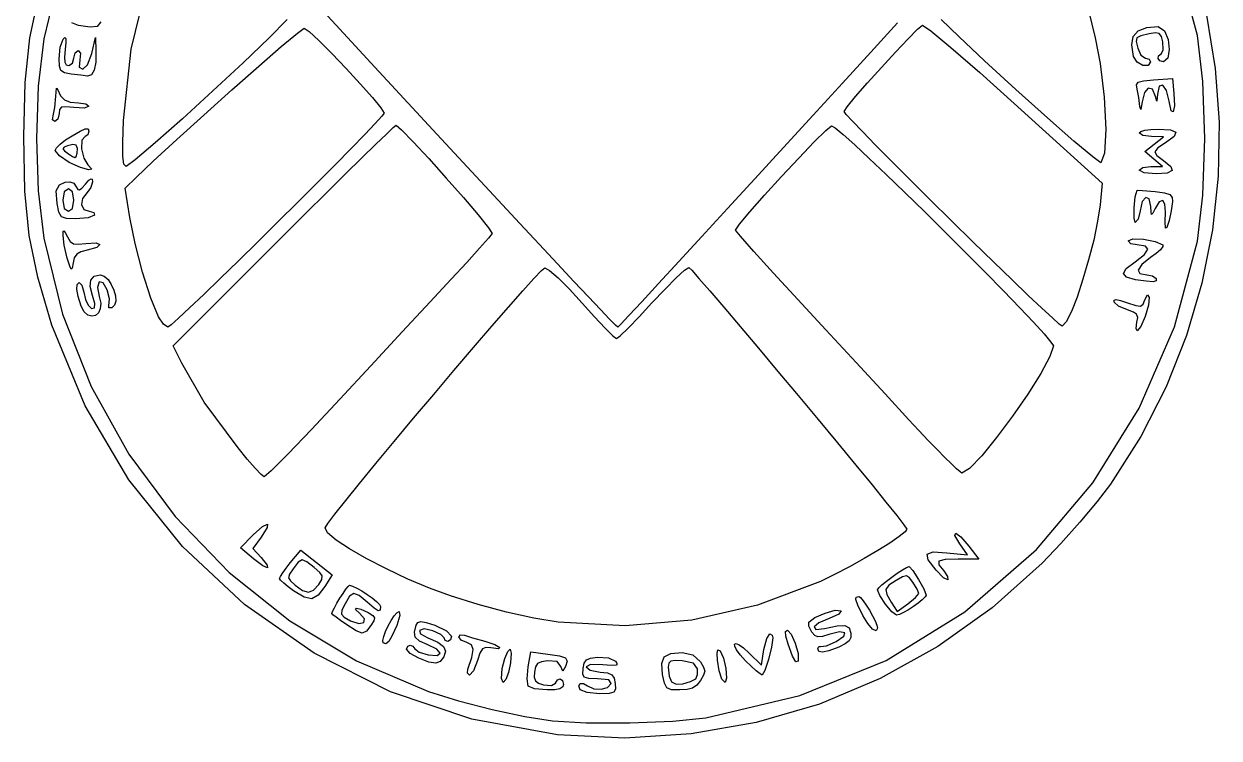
# Model space of a CAD drawing. Extents: x 2 to 115, y 1 to 114.
# Drawn here: x 2.3 to 115.1, y 0.8 to 68.1 of the extents above; entities that cross this region are included whole.
import ezdxf

# ---------------------------------------------------------------- set-up
doc = ezdxf.new("R2010")
doc.units = 0
doc.layers.get('0').update_dxf_attribs({"linetype": 'CONTINUOUS'})

msp = doc.modelspace()

# ---------------------------------------------------------------- linework, layer by layer
at = {"color": 0}
for p, q in [((113.093, 67.0278), (110.902, 75.1995)), ((5.95037, 73.8904), (4.21404, 66.7286)), ((12.445, 65.7352), (13.9637, 71.8704)), ((2.8925, 66.8196), (3.74001, 70.841)), ((35.4542, 64.0539), (30.2824, 69.6376)), ((102.796, 69.3882), (103.43, 66.8168)), ((113.942, 68.9434), (114.758, 63.9329)), ((7.47448, 67.9856), (6.84611, 68.2322)), ((8.58241, 67.8145), (7.47448, 67.9856)), ((9.23149, 67.896), (8.58241, 67.8145)), ((9.60494, 68.3204), (9.23149, 67.896)), ((27.1777, 68.5479), (25.4661, 66.8225)), ((28.1368, 67.262), (28.7831, 67.7333)), ((28.7831, 67.7333), (29.2447, 67.4109)), ((84.7838, 68.2322), (82.2621, 65.4773)), ((86.6771, 67.6409), (87.1361, 68.024)), ((87.1361, 68.024), (87.9217, 67.4758)), ((90.5648, 66.9368), (88.9056, 68.5574)), ((107.49, 67.4825), (108.303, 67.7912)), ((108.303, 67.7912), (109.368, 67.8737)), ((109.368, 67.8737), (109.978, 67.4716)), ((2.45842, 62.6057), (2.8925, 66.8196)), ((4.21404, 66.7286), (3.689, 62.261)), ((5.76294, 65.9197), (6.03031, 66.675)), ((6.03031, 66.675), (6.19841, 66.8486)), ((6.19841, 66.8486), (6.28523, 66.7604)), ((6.28523, 66.7604), (6.29627, 66.3871)), ((8.72712, 65.3521), (9.08816, 66.8514)), ((9.08816, 66.8514), (9.1295, 65.5574)), ((25.4661, 66.8225), (23.0132, 64.4687)), ((26.6251, 65.9917), (28.1368, 67.262)), ((29.2447, 67.4109), (30.1653, 66.5536)), ((30.1653, 66.5536), (31.3834, 65.3341)), ((84.5785, 65.4664), (85.7733, 66.7314)), ((85.7733, 66.7314), (86.6771, 67.6409)), ((87.9217, 67.4758), (89.8151, 65.8964)), ((92.994, 64.6493), (90.5648, 66.9368)), ((103.43, 66.8168), (103.903, 64.3929)), ((106.878, 66.1501), (107.021, 66.9477)), ((107.021, 66.9477), (107.49, 67.4825)), ((107.356, 66.8073), (107.298, 66.4655)), ((107.727, 67.0003), (107.356, 66.8073)), ((108.523, 67.1809), (107.727, 67.0003)), ((109.123, 67.2814), (108.523, 67.1809)), ((109.48, 67.2222), (109.123, 67.2814)), ((109.681, 66.9562), (109.48, 67.2222)), ((109.817, 66.4284), (109.681, 66.9562)), ((109.978, 67.4716), (110.327, 66.6641)), ((110.327, 66.6641), (110.422, 65.7006)), ((113.596, 62.6816), (113.093, 67.0278)), ((5.64995, 64.8451), (5.76294, 65.9197)), ((6.23563, 65.7049), (6.17774, 64.9922)), ((6.29627, 66.3871), (6.23563, 65.7049)), ((7.16993, 65.4099), (7.44693, 65.6167)), ((7.44693, 65.6167), (7.67292, 65.3796)), ((9.1295, 65.5574), (9.1047, 64.5223)), ((11.7409, 59.0021), (12.445, 65.7352)), ((24.4891, 64.1368), (26.6251, 65.9917)), ((82.2621, 65.4773), (79.5736, 62.5436)), ((83.2499, 64.0196), (84.5785, 65.4664)), ((89.8151, 65.8964), (92.5311, 63.5289)), ((107.046, 65.0515), (106.878, 66.1501)), ((107.298, 66.4655), (107.442, 65.8343)), ((107.442, 65.8343), (107.749, 65.1828)), ((109.685, 65.3232), (109.856, 65.6967)), ((109.856, 65.6967), (109.817, 66.4284)), ((110.422, 65.7006), (110.273, 64.8959)), ((5.67612, 64.1311), (5.64995, 64.8451)), ((6.17774, 64.9922), (6.20808, 64.5308)), ((6.20808, 64.5308), (6.33208, 64.2814)), ((6.55948, 64.2056), (6.90947, 64.4137)), ((6.90947, 64.4137), (7.05556, 64.9111)), ((7.05556, 64.9111), (7.16993, 65.4099)), ((7.6164, 64.7347), (7.5613, 64.0609)), ((7.67292, 65.3796), (7.6164, 64.7347)), ((8.33025, 64.2786), (8.72712, 65.3521)), ((9.1047, 64.5223), (8.95862, 63.7688)), ((23.0132, 64.4687), (20.1731, 61.8134)), ((31.3834, 65.3341), (32.7394, 63.9191)), ((95.9432, 61.9347), (92.994, 64.6493)), ((103.903, 64.3929), (104.282, 61.2041)), ((107.385, 64.5171), (107.046, 65.0515)), ((107.928, 64.207), (107.385, 64.5171)), ((107.749, 65.1828), (108.165, 64.9111)), ((108.165, 64.9111), (108.511, 64.8077)), ((108.656, 64.5583), (108.432, 64.196)), ((108.511, 64.8077), (108.656, 64.5583)), ((109.373, 64.8698), (109.413, 65.1235)), ((109.54, 64.6522), (109.373, 64.8698)), ((109.413, 65.1235), (109.685, 65.3232)), ((109.89, 64.5583), (109.54, 64.6522)), ((110.273, 64.8959), (109.89, 64.5583)), ((5.81946, 63.7219), (5.67612, 64.1311)), ((6.16398, 63.5152), (5.81946, 63.7219)), ((6.79097, 63.4023), (6.16398, 63.5152)), ((6.33208, 64.2814), (6.55948, 64.2056)), ((7.71839, 63.2852), (6.79097, 63.4023)), ((7.5613, 64.0609), (7.88098, 63.8528)), ((8.34125, 63.2037), (7.71839, 63.2852)), ((7.88098, 63.8528), (8.33025, 64.2786)), ((8.70232, 63.3208), (8.34125, 63.2037)), ((8.95862, 63.7688), (8.70232, 63.3208)), ((21.97, 61.9125), (24.4891, 64.1368)), ((32.7394, 63.9191), (34.072, 62.4815)), ((41.723, 57.2946), (35.4542, 64.0539)), ((81.9436, 62.563), (83.2499, 64.0196)), ((92.5311, 63.5289), (95.7862, 60.6157)), ((108.432, 64.196), (107.928, 64.207)), ((114.758, 63.9329), (115.125, 58.8656)), ((2.33164, 57.5028), (2.45842, 62.6057)), ((3.689, 62.261), (3.51537, 57.3264)), ((5.33301, 61.3241), (5.41016, 62.0656)), ((5.41016, 62.0656), (5.54937, 61.9125)), ((34.072, 62.4815), (35.2227, 61.189)), ((79.5736, 62.5436), (76.8008, 59.5147)), ((80.8164, 61.2704), (81.9436, 62.563)), ((107.323, 62.3782), (107.492, 62.6223)), ((107.385, 61.9647), (107.323, 62.3782)), ((107.492, 62.6223), (107.997, 62.7585)), ((107.997, 62.7585), (108.948, 62.8467)), ((108.446, 62.0723), (108.079, 61.6536)), ((108.831, 61.9689), (108.446, 62.0723)), ((108.948, 62.8467), (110.716, 62.9708)), ((109.485, 62.2515), (109.313, 61.5005)), ((109.813, 62.3369), (109.485, 62.2515)), ((110.167, 61.8367), (109.813, 62.3369)), ((110.716, 62.9708), (110.866, 61.5597)), ((113.764, 57.3264), (113.596, 62.6816)), ((5.24069, 60.2463), (5.33301, 61.3241)), ((5.54937, 61.9125), (5.77811, 61.3421)), ((5.77811, 61.3421), (6.15294, 60.9632)), ((6.15294, 60.9632), (6.71241, 60.7522)), ((20.1731, 61.8134), (17.2944, 59.1813)), ((19.3105, 59.5341), (21.97, 61.9125)), ((35.2227, 61.189), (36.0303, 60.2135)), ((80.0255, 60.3127), (80.8164, 61.2704)), ((98.9182, 59.2557), (95.9432, 61.9347)), ((104.282, 61.2041), (104.422, 58.178)), ((107.546, 61.171), (107.385, 61.9647)), ((107.652, 60.325), (107.546, 61.171)), ((108.079, 61.6536), (107.854, 60.766)), ((109.112, 61.2951), (108.831, 61.9689)), ((109.245, 60.839), (109.112, 61.2951)), ((109.313, 61.5005), (109.245, 60.839)), ((110.419, 60.8266), (110.167, 61.8367)), ((110.866, 61.5597), (110.91, 60.4118)), ((5.07806, 59.472), (5.24069, 60.2463)), ((5.68717, 60.0632), (5.64444, 59.6664)), ((5.87597, 60.2643), (5.68717, 60.0632)), ((6.30178, 60.307), (5.87597, 60.2643)), ((7.05556, 60.2287), (6.30178, 60.307)), ((6.71241, 60.7522), (7.49653, 60.6834)), ((8.05187, 60.1899), (7.05556, 60.2287)), ((7.49653, 60.6834), (8.18141, 60.5868)), ((8.46667, 60.3582), (8.05187, 60.1899)), ((8.18141, 60.5868), (8.46667, 60.3582)), ((36.0303, 60.2135), (36.3361, 59.7228)), ((79.7278, 59.8622), (80.0255, 60.3127)), ((79.9345, 59.5962), (79.7278, 59.8622)), ((95.7862, 60.6157), (104.098, 53.0931)), ((107.737, 60.0481), (107.652, 60.325)), ((107.854, 60.766), (107.737, 60.0481)), ((110.612, 59.9239), (110.419, 60.8266)), ((110.801, 59.8262), (110.612, 59.9239)), ((110.91, 60.4118), (110.801, 59.8262)), ((5.04088, 59.0779), (5.07806, 59.472)), ((5.25445, 58.9139), (5.04088, 59.0779)), ((5.5287, 59.1358), (5.25445, 58.9139)), ((5.64444, 59.6664), (5.5287, 59.1358)), ((11.6651, 56.9503), (11.7409, 59.0021)), ((17.2944, 59.1813), (14.734, 56.8992)), ((16.7528, 57.2163), (19.3105, 59.5341)), ((35.4775, 58.7223), (34.4909, 57.6873)), ((36.1114, 59.4212), (35.4775, 58.7223)), ((36.3361, 59.7228), (36.1114, 59.4212)), ((76.8008, 59.5147), (74.0212, 56.479)), ((80.5272, 58.9523), (79.9345, 59.5962)), ((81.4656, 57.9741), (80.5272, 58.9523)), ((101.424, 57.0618), (98.9182, 59.2557)), ((115.125, 58.8656), (115.043, 53.7792)), ((6.26181, 57.1789), (6.87917, 57.5853)), ((6.87917, 57.5853), (7.63295, 58.0154)), ((7.63295, 58.0154), (8.12352, 58.2249)), ((8.36193, 57.6559), (8.11389, 57.5028)), ((8.12352, 58.2249), (8.38673, 58.2235)), ((8.46667, 58.0238), (8.36193, 57.6559)), ((8.38673, 58.2235), (8.46667, 58.0238)), ((34.4909, 57.6873), (33.2093, 56.3714)), ((35.5367, 56.7806), (36.5372, 57.7413)), ((36.5372, 57.7413), (37.1891, 58.3501)), ((37.1891, 58.3501), (37.4495, 58.5611)), ((37.4495, 58.5611), (37.9621, 58.1381)), ((37.9621, 58.1381), (39.0578, 57.0149)), ((76.9137, 56.9902), (78.0122, 58.0718)), ((78.0122, 58.0718), (78.5566, 58.5089)), ((78.5566, 58.5089), (78.9023, 58.3089)), ((78.9023, 58.3089), (79.6491, 57.6929)), ((79.6491, 57.6929), (80.7378, 56.7186)), ((82.707, 56.7048), (81.4656, 57.9741)), ((104.422, 58.178), (104.319, 55.9209)), ((107.597, 57.8556), (107.737, 57.9935)), ((107.933, 57.6047), (107.597, 57.8556)), ((107.737, 57.9935), (108.115, 58.105)), ((108.744, 57.4947), (107.933, 57.6047)), ((108.115, 58.105), (108.676, 58.1808)), ((108.676, 58.1808), (109.361, 58.2083)), ((109.361, 58.2083), (110.535, 58.1339)), ((110.535, 58.1339), (111.04, 57.9011)), ((111.04, 57.9011), (110.881, 57.4985)), ((2.43086, 52.3339), (2.33164, 57.5028)), ((3.51537, 57.3264), (3.689, 52.3931)), ((5.29167, 56.1908), (5.4157, 56.4363)), ((5.4157, 56.4363), (5.75744, 56.7806)), ((5.75744, 56.7806), (6.26181, 57.1789)), ((6.11988, 56.4914), (6.01652, 56.3534)), ((6.45336, 56.6388), (6.11988, 56.4914)), ((6.95635, 56.7559), (6.45336, 56.6388)), ((7.27879, 56.6924), (6.95635, 56.7559)), ((7.37803, 56.388), (7.27879, 56.6924)), ((7.80521, 57.1542), (7.77074, 56.3492)), ((8.11389, 57.5028), (7.80521, 57.1542)), ((11.6748, 55.6175), (11.6651, 56.9503)), ((14.734, 56.8992), (12.8392, 55.2898)), ((14.5397, 55.1751), (16.7528, 57.2163)), ((34.2291, 55.5075), (35.5367, 56.7806)), ((39.0578, 57.0149), (40.531, 55.4232)), ((49.1409, 49.3078), (41.723, 57.2946)), ((74.0212, 56.479), (71.3147, 53.5203)), ((75.4532, 55.4701), (76.9137, 56.9902)), ((80.7378, 56.7186), (82.1104, 55.4426)), ((84.2091, 55.185), (82.707, 56.7048)), ((103.195, 55.5791), (101.424, 57.0618)), ((108.126, 56.0821), (109.89, 57.4876)), ((109.89, 57.4876), (108.744, 57.4947)), ((109.338, 56.4402), (109.073, 56.0723)), ((110.067, 56.9172), (109.338, 56.4402)), ((110.881, 57.4985), (110.067, 56.9172)), ((113.596, 51.9726), (113.764, 57.3264)), ((5.68029, 55.6782), (5.29167, 56.1908)), ((6.61458, 55.0566), (5.68029, 55.6782)), ((6.01652, 56.3534), (6.15019, 56.1675)), ((6.15019, 56.1675), (6.52639, 55.8726)), ((6.52639, 55.8726), (6.90534, 55.6137)), ((6.90534, 55.6137), (7.13412, 55.5322)), ((7.13412, 55.5322), (7.26503, 55.6355)), ((7.26503, 55.6355), (7.35182, 55.9248)), ((7.35182, 55.9248), (7.37803, 56.388)), ((7.77074, 56.3492), (7.97334, 55.4496)), ((7.97334, 55.4496), (8.37847, 54.8185)), ((11.7726, 54.8968), (11.6748, 55.6175)), ((12.8392, 55.2898), (11.9669, 54.6806)), ((33.2093, 56.3714), (31.6921, 54.8322)), ((32.6609, 53.9679), (34.2291, 55.5075)), ((40.531, 55.4232), (42.1802, 53.5891)), ((73.8258, 53.7256), (75.4532, 55.4701)), ((82.1104, 55.4426), (83.7089, 53.9238)), ((103.969, 55.0333), (103.195, 55.5791)), ((104.319, 55.9209), (103.969, 55.0333)), ((108.959, 55.3819), (108.126, 56.0821)), ((109.793, 54.6806), (108.959, 55.3819)), ((109.073, 56.0723), (109.261, 55.71)), ((109.261, 55.71), (109.89, 55.2429)), ((7.68809, 54.5677), (6.61458, 55.0566)), ((8.45287, 54.3486), (7.68809, 54.5677)), ((8.37847, 54.8185), (8.73813, 54.4255)), ((8.73813, 54.4255), (8.45287, 54.3486)), ((11.9669, 54.6806), (11.7726, 54.8968)), ((12.9122, 53.625), (14.5397, 55.1751)), ((31.6921, 54.8322), (29.9972, 53.1262)), ((85.9317, 53.4568), (84.2091, 55.185)), ((107.597, 54.3278), (107.918, 54.5772)), ((108.063, 54.0798), (107.597, 54.3278)), ((107.918, 54.5772), (108.694, 54.6806)), ((108.694, 54.6806), (109.793, 54.6806)), ((109.89, 55.2429), (110.581, 54.6848)), ((110.695, 54.2893), (110.231, 54.0537)), ((110.581, 54.6848), (110.695, 54.2893)), ((5.69405, 52.9551), (6.21496, 53.1992)), ((6.21496, 53.1992), (6.67385, 53.2419)), ((6.67385, 53.2419), (7.03763, 53.0902)), ((7.03763, 53.0902), (7.27879, 52.7459)), ((8.13731, 53.0105), (8.46116, 53.3728)), ((8.46116, 53.3728), (8.6651, 53.5245)), ((8.80703, 53.2239), (8.6596, 52.6905)), ((8.6651, 53.5245), (8.7726, 53.4719)), ((8.7726, 53.4719), (8.80703, 53.2239)), ((11.8883, 52.6203), (12.9122, 53.625)), ((29.9972, 53.1262), (28.1795, 51.3112)), ((30.8749, 52.203), (32.6609, 53.9679)), ((42.1802, 53.5891), (43.8051, 51.7398)), ((71.3147, 53.5203), (68.7352, 50.7062)), ((72.2217, 51.9645), (73.8258, 53.7256)), ((83.7089, 53.9238), (85.4742, 52.2206)), ((87.8321, 51.5648), (85.9317, 53.4568)), ((104.098, 53.0931), (103.89, 51.0632)), ((109.185, 53.975), (108.063, 54.0798)), ((110.231, 54.0537), (109.185, 53.975)), ((115.043, 53.7792), (114.505, 48.7041)), ((2.82774, 48.1736), (2.43086, 52.3339)), ((3.689, 52.3931), (4.21404, 47.9242)), ((5.37849, 52.3903), (5.69405, 52.9551)), ((5.46118, 51.1969), (5.37849, 52.3903)), ((6.12951, 52.2993), (5.99722, 51.5056)), ((6.52639, 52.5639), (6.12951, 52.2993)), ((6.92326, 52.2993), (6.52639, 52.5639)), ((7.05556, 51.5056), (6.92326, 52.2993)), ((7.27879, 52.7459), (7.40558, 52.5184)), ((7.40558, 52.5184), (7.56955, 52.4799)), ((7.56955, 52.4799), (7.80108, 52.6411)), ((7.80108, 52.6411), (8.13731, 53.0105)), ((8.29028, 52.2111), (7.8631, 51.6572)), ((8.6596, 52.6905), (8.29028, 52.2111)), ((12.3307, 49.8588), (11.8883, 52.6203)), ((28.914, 50.2543), (30.8749, 52.203)), ((70.8367, 50.3961), (72.2217, 51.9645)), ((85.4742, 52.2206), (87.3485, 50.3894)), ((107.206, 51.8019), (107.382, 52.4439)), ((107.382, 52.4439), (107.9, 52.4274)), ((107.9, 52.4274), (109.097, 52.3088)), ((109.097, 52.3088), (109.959, 52.185)), ((109.959, 52.185), (110.464, 52.0196)), ((110.464, 52.0196), (110.691, 51.7659)), ((113.093, 47.625), (113.596, 51.9726)), ((5.6279, 50.3604), (5.46118, 51.1969)), ((5.99722, 51.5056), (6.12951, 50.7118)), ((6.92326, 50.7118), (7.05556, 51.5056)), ((7.8631, 51.6572), (7.76386, 51.0826)), ((7.76386, 51.0826), (7.97747, 50.6307)), ((28.1795, 51.3112), (26.2985, 49.4453)), ((43.8051, 51.7398), (45.2025, 50.1015)), ((89.8701, 49.5487), (87.8321, 51.5648)), ((103.89, 51.0632), (103.66, 49.5074)), ((107.098, 49.8119), (107.103, 50.7697)), ((107.103, 50.7697), (107.206, 51.8019)), ((107.877, 51.3733), (107.664, 50.5079)), ((108.212, 51.7673), (107.877, 51.3733)), ((108.526, 51.635), (108.212, 51.7673)), ((108.679, 50.9171), (108.526, 51.635)), ((108.7, 50.3661), (108.679, 50.9171)), ((109.481, 51.3292), (109.086, 50.7118)), ((109.806, 51.4643), (109.481, 51.3292)), ((110.014, 51.1362), (109.806, 51.4643)), ((110.059, 50.359), (110.014, 51.1362)), ((110.731, 51.3719), (110.617, 50.4871)), ((110.691, 51.7659), (110.731, 51.3719)), ((5.87043, 49.9276), (5.6279, 50.3604)), ((6.35413, 49.7664), (5.87043, 49.9276)), ((6.12951, 50.7118), (6.52639, 50.4472)), ((7.24158, 49.7417), (6.35413, 49.7664)), ((6.52639, 50.4472), (6.92326, 50.7118)), ((8.38951, 49.8464), (7.24158, 49.7417)), ((7.97747, 50.6307), (8.48734, 50.4472)), ((8.99583, 50.0944), (8.38951, 49.8464)), ((8.48734, 50.4472), (8.93519, 50.3439)), ((8.93519, 50.3439), (8.99583, 50.0944)), ((12.8295, 47.4087), (12.3307, 49.8588)), ((26.8222, 48.1651), (28.914, 50.2543)), ((45.2025, 50.1015), (46.1712, 48.9024)), ((68.7352, 50.7062), (66.325, 48.0811)), ((69.8638, 49.2319), (70.8367, 50.3961)), ((87.3485, 50.3894), (89.2736, 48.489)), ((107.218, 49.3889), (107.098, 49.8119)), ((107.486, 49.7184), (107.218, 49.3889)), ((107.664, 50.5079), (107.486, 49.7184)), ((108.751, 50.1594), (108.7, 50.3661)), ((108.868, 50.2818), (108.751, 50.1594)), ((109.086, 50.7118), (108.868, 50.2818)), ((110.036, 49.4467), (110.059, 50.359)), ((110.617, 50.4871), (110.415, 49.5695)), ((6.0234, 48.1542), (6.04545, 48.5112)), ((6.04545, 48.5112), (6.10471, 48.6145)), ((6.10471, 48.6145), (6.22734, 48.4586)), ((26.2985, 49.4453), (24.4133, 47.5837)), ((46.1712, 48.9024), (46.5088, 48.369)), ((50.9707, 47.3396), (49.1409, 49.3078)), ((69.4972, 48.6805), (69.8638, 49.2319)), ((69.959, 48.0977), (69.4972, 48.6805)), ((91.9124, 47.541), (89.8701, 49.5487)), ((103.66, 49.5074), (103.289, 47.7326)), ((110.072, 48.8597), (110.036, 49.4467)), ((110.207, 48.9246), (110.072, 48.8597)), ((110.415, 49.5695), (110.207, 48.9246)), ((114.505, 48.7041), (113.51, 43.6757)), ((3.63802, 44.2323), (2.82774, 48.1736)), ((4.21404, 47.9242), (5.96554, 40.7582)), ((6.13227, 47.2419), (6.0234, 48.1542)), ((6.22734, 48.4586), (6.44232, 48.0314)), ((6.44232, 48.0314), (6.6959, 47.6056)), ((6.6959, 47.6056), (7.00458, 47.3851)), ((7.00458, 47.3851), (7.46622, 47.3357)), ((7.46622, 47.3357), (8.18279, 47.4183)), ((8.18279, 47.4183), (9.14192, 47.4747)), ((9.14192, 47.4747), (9.49745, 47.3121)), ((13.5392, 44.7089), (12.8295, 47.4087)), ((16.4303, 37.768), (26.8222, 48.1651)), ((24.4133, 47.5837), (22.5792, 45.7853)), ((46.167, 47.9309), (45.3291, 46.9692)), ((46.5088, 48.369), (46.167, 47.9309)), ((66.325, 48.0811), (64.1368, 45.7027)), ((71.2198, 46.6686), (69.959, 48.0977)), ((89.2736, 48.489), (91.1888, 46.5776)), ((93.8308, 45.671), (91.9124, 47.541)), ((103.289, 47.7326), (102.815, 45.8639)), ((106.539, 47.6567), (106.98, 47.8413)), ((106.791, 47.3851), (106.539, 47.6567)), ((107.4, 47.2722), (106.791, 47.3851)), ((106.98, 47.8413), (107.987, 47.807)), ((107.987, 47.807), (109.091, 47.607)), ((109.091, 47.607), (109.816, 47.293)), ((110.912, 39.5524), (113.093, 47.625)), ((6.42719, 46.0375), (6.13227, 47.2419)), ((7.31326, 46.3998), (7.08865, 46.0721)), ((7.70184, 46.6178), (7.31326, 46.3998)), ((8.31233, 46.7706), (7.70184, 46.6178)), ((9.22874, 47.0422), (8.31233, 46.7706)), ((9.49745, 47.3121), (9.22874, 47.0422)), ((45.3291, 46.9692), (44.118, 45.6283)), ((52.6838, 45.5041), (50.9707, 47.3396)), ((73.0857, 44.6098), (71.2198, 46.6686)), ((91.1888, 46.5776), (93.0395, 44.7132)), ((107.199, 45.6971), (108.075, 46.3723)), ((108.178, 47.1703), (107.4, 47.2722)), ((108.075, 46.3723), (108.403, 46.8672)), ((108.403, 46.8672), (108.178, 47.1703)), ((109.193, 46.4714), (108.657, 46.0802)), ((109.59, 46.8298), (109.193, 46.4714)), ((109.81, 47.1181), (109.59, 46.8298)), ((109.816, 47.293), (109.81, 47.1181)), ((6.66281, 45.2893), (6.42719, 46.0375)), ((6.80614, 44.9862), (6.66281, 45.2893)), ((6.97562, 45.5842), (6.89709, 45.0963)), ((7.08865, 46.0721), (6.97562, 45.5842)), ((22.5792, 45.7853), (20.8566, 44.1067)), ((44.118, 45.6283), (42.6614, 44.0461)), ((51.1874, 44.8635), (51.5056, 45.1309)), ((51.5056, 45.1309), (51.9451, 44.873)), ((54.241, 43.8408), (52.6838, 45.5041)), ((64.1368, 45.7027), (62.2212, 43.6273)), ((64.6836, 44.8924), (65.0737, 45.1556)), ((65.0737, 45.1556), (65.3563, 44.8867)), ((95.582, 43.9801), (93.8308, 45.671)), ((102.815, 45.8639), (102.279, 44.0323)), ((106.363, 45.055), (107.199, 45.6971)), ((107.818, 45.423), (107.474, 44.9076)), ((108.657, 46.0802), (107.818, 45.423)), ((4.98299, 39.7178), (3.63802, 44.2323)), ((6.89709, 45.0963), (6.80614, 44.9862)), ((8.6403, 43.9554), (8.95036, 44.3248)), ((8.95036, 44.3248), (9.52225, 44.45)), ((9.52225, 44.45), (9.91087, 44.3315)), ((9.91087, 44.3315), (10.2719, 44.0133)), ((10.2719, 44.0133), (10.582, 43.5571)), ((14.3233, 42.2409), (13.5392, 44.7089)), ((20.8566, 44.1067), (19.3008, 42.605)), ((42.6614, 44.0461), (40.677, 41.9146)), ((49.4111, 42.9355), (50.4705, 44.1082)), ((50.4705, 44.1082), (51.1874, 44.8635)), ((51.9451, 44.873), (52.7526, 44.1593)), ((52.7526, 44.1593), (53.8124, 43.0982)), ((62.8357, 43.1063), (63.8997, 44.1717)), ((63.8997, 44.1717), (64.6836, 44.8924)), ((65.3563, 44.8867), (66.0411, 44.1247)), ((66.0411, 44.1247), (67.0719, 42.9398)), ((75.3636, 42.1351), (73.0857, 44.6098)), ((93.0395, 44.7132), (94.7649, 42.9535)), ((102.279, 44.0323), (101.721, 42.3651)), ((106.091, 44.5809), (106.363, 45.055)), ((106.385, 44.2419), (106.091, 44.5809)), ((107.244, 43.9995), (106.385, 44.2419)), ((108.253, 43.8436), (107.244, 43.9995)), ((107.474, 44.9076), (107.633, 44.5714)), ((107.633, 44.5714), (108.303, 44.45)), ((108.303, 44.45), (108.835, 44.3466)), ((108.835, 44.3466), (109.185, 44.0972)), ((109.185, 44.0972), (109.198, 43.8919)), ((7.31601, 43.0967), (7.35044, 43.5515)), ((7.44555, 42.4049), (7.31601, 43.0967)), ((7.35044, 43.5515), (7.55442, 43.7279)), ((7.55442, 43.7279), (7.81071, 43.4728)), ((7.81071, 43.4728), (7.97609, 42.817)), ((8.59345, 43.3504), (8.6403, 43.9554)), ((8.81532, 42.5221), (8.59345, 43.3504)), ((9.43681, 43.7981), (9.26317, 43.2717)), ((9.26317, 43.2717), (9.44922, 42.3982)), ((9.80338, 43.7018), (9.43681, 43.7981)), ((10.1823, 43.0403), (9.80338, 43.7018)), ((10.4166, 42.1929), (10.1823, 43.0403)), ((10.582, 43.5571), (10.8204, 43.0251)), ((10.8204, 43.0251), (10.965, 42.478)), ((48.0688, 41.4129), (49.4111, 42.9355)), ((53.8124, 43.0982), (55.0115, 41.7985)), ((55.6038, 42.3898), (54.241, 43.8408)), ((62.2212, 43.6273), (60.6337, 41.9132)), ((61.6052, 41.8042), (62.8357, 43.1063)), ((67.0719, 42.9398), (68.3906, 41.4002)), ((94.7649, 42.9535), (96.3083, 41.3561)), ((97.1215, 42.5083), (95.582, 43.9801)), ((108.897, 43.8065), (108.253, 43.8436)), ((109.198, 43.8919), (108.897, 43.8065)), ((113.51, 43.6757), (112.051, 38.7269)), ((7.73631, 41.5149), (7.44555, 42.4049)), ((7.97609, 42.817), (8.13181, 42.1294)), ((8.13181, 42.1294), (8.40052, 41.5865)), ((9.02476, 41.7657), (8.81532, 42.5221)), ((8.99996, 41.3385), (9.02476, 41.7657)), ((9.44922, 42.3982), (9.58152, 41.7738)), ((9.58152, 41.7738), (9.53879, 41.2556)), ((10.3532, 41.541), (10.4166, 42.1929)), ((10.9954, 41.9763), (10.8879, 41.5809)), ((10.965, 42.478), (10.9954, 41.9763)), ((15.0427, 40.4813), (14.3233, 42.2409)), ((19.3008, 42.605), (17.971, 41.3371)), ((40.677, 41.9146), (38.0298, 39.0673)), ((55.0115, 41.7985), (56.188, 40.5007)), ((56.7365, 41.191), (55.6038, 42.3898)), ((60.6337, 41.9132), (59.4265, 40.6178)), ((60.3829, 40.5035), (61.6052, 41.8042)), ((78.0066, 39.2825), (75.3636, 42.1351)), ((98.407, 41.2972), (97.1215, 42.5083)), ((101.721, 42.3651), (101.181, 40.9896)), ((105.216, 41.891), (105.22, 42.0702)), ((105.643, 41.4941), (105.216, 41.891)), ((105.22, 42.0702), (105.412, 42.1185)), ((105.412, 42.1185), (105.822, 42.0384)), ((105.822, 42.0384), (106.477, 41.8264)), ((106.477, 41.8264), (107.268, 41.5657)), ((107.961, 41.6789), (108.131, 42.0963)), ((108.131, 42.0963), (108.356, 42.5771)), ((108.356, 42.5771), (108.529, 42.3168)), ((108.529, 42.3168), (108.465, 41.5837)), ((5.96554, 40.7582), (8.66786, 33.9287)), ((8.02845, 40.972), (7.73631, 41.5149)), ((8.37434, 40.6548), (8.02845, 40.972)), ((8.73813, 40.5448), (8.37434, 40.6548)), ((8.40052, 41.5865), (8.71195, 41.2916)), ((8.71195, 41.2916), (8.99996, 41.3385)), ((9.07852, 40.6217), (8.73813, 40.5448)), ((9.35824, 40.8658), (9.07852, 40.6217)), ((9.53879, 41.2556), (9.35824, 40.8658)), ((10.3394, 41.3385), (10.3532, 41.541)), ((10.6219, 41.3537), (10.3394, 41.3385)), ((10.8879, 41.5809), (10.6219, 41.3537)), ((17.971, 41.3371), (16.9251, 40.3613)), ((46.5007, 39.6074), (48.0688, 41.4129)), ((57.5991, 40.284), (56.7365, 41.191)), ((59.4265, 40.6178), (58.6535, 39.7979)), ((68.3906, 41.4002), (69.9396, 39.576)), ((96.3083, 41.3561), (97.6094, 39.9782)), ((99.3951, 40.386), (98.407, 41.2972)), ((101.181, 40.9896), (100.697, 40.0346)), ((106.473, 41.1427), (105.643, 41.4941)), ((107.036, 40.9483), (106.473, 41.1427)), ((107.344, 40.7307), (107.036, 40.9483)), ((107.268, 41.5657), (107.719, 41.5092)), ((107.443, 40.4315), (107.344, 40.7307)), ((107.719, 41.5092), (107.961, 41.6789)), ((108.465, 41.5837), (108.149, 40.5253)), ((8.10147, 32.1028), (4.98299, 39.7178)), ((15.5029, 39.7965), (15.0427, 40.4813)), ((15.915, 39.5111), (15.5029, 39.7965)), ((16.2195, 39.7344), (15.915, 39.5111)), ((16.9251, 40.3613), (16.2195, 39.7344)), ((44.7629, 37.5874), (46.5007, 39.6074)), ((56.188, 40.5007), (57.1899, 39.4367)), ((58.1547, 39.7122), (57.5991, 40.284)), ((58.3667, 39.5111), (58.1547, 39.7122)), ((58.6535, 39.7979), (58.3667, 39.5111)), ((59.3425, 39.4381), (60.3829, 40.5035)), ((69.9396, 39.576), (71.6608, 37.5349)), ((97.6094, 39.9782), (98.6109, 38.8786)), ((100.046, 39.817), (99.3951, 40.386)), ((100.314, 39.6282), (100.046, 39.817)), ((100.697, 40.0346), (100.314, 39.6282)), ((107.29, 39.4035), (107.377, 39.9905)), ((107.377, 39.9905), (107.443, 40.4315)), ((107.734, 39.5732), (107.378, 39.1583)), ((107.585, 31.8878), (110.912, 39.5524)), ((108.149, 40.5253), (107.734, 39.5732)), ((38.0298, 39.0673), (35.0655, 35.88)), ((57.1899, 39.4367), (57.9134, 38.7174)), ((57.9134, 38.7174), (58.2496, 38.4528)), ((58.2496, 38.4528), (58.5957, 38.7174)), ((58.5957, 38.7174), (59.3425, 39.4381)), ((80.8662, 36.1901), (78.0066, 39.2825)), ((98.6109, 38.8786), (99.2547, 38.1152)), ((107.378, 39.1583), (107.29, 39.4035)), ((112.051, 38.7269), (110.127, 33.8915)), ((17.2255, 36.1294), (16.4303, 37.768)), ((42.9137, 35.4224), (44.7629, 37.5874)), ((71.6608, 37.5349), (73.4949, 35.348)), ((99.4833, 37.7444), (99.1623, 36.74)), ((99.2547, 38.1152), (99.4833, 37.7444)), ((19.3559, 32.4569), (17.2255, 36.1294)), ((83.5988, 33.2328), (80.8662, 36.1901)), ((99.1623, 36.74), (98.3065, 35.151)), ((35.0655, 35.88), (32.1317, 32.7201)), ((41.0104, 33.179), (42.9137, 35.4224)), ((73.4949, 35.348), (75.3883, 33.0825)), ((98.3065, 35.151), (97.076, 33.1997)), ((8.66786, 33.9287), (12.2439, 27.5277)), ((110.127, 33.8915), (107.732, 29.2034)), ((32.1317, 32.7201), (29.4652, 29.8786)), ((39.1114, 30.9246), (41.0104, 33.179)), ((75.3883, 33.0825), (77.2791, 30.8102)), ((85.8587, 30.7826), (83.5988, 33.2328)), ((97.076, 33.1997), (95.6275, 31.1078)), ((12.2384, 25.1147), (8.10147, 32.1028)), ((22.5378, 28.134), (19.3559, 32.4569)), ((103.214, 24.8226), (107.585, 31.8878)), ((37.2745, 28.7293), (39.1114, 30.9246)), ((77.2791, 30.8102), (79.1118, 28.5984)), ((86.7957, 29.7739), (85.8587, 30.7826)), ((95.6275, 31.1078), (94.1229, 29.0959)), ((29.4652, 29.8786), (27.2355, 27.5511)), ((87.6847, 28.8327), (86.7957, 29.7739)), ((35.5547, 26.6595), (37.2745, 28.7293)), ((79.1118, 28.5984), (80.8288, 26.5162)), ((88.5059, 27.9783), (87.6847, 28.8327)), ((94.1229, 29.0959), (92.7213, 27.3858)), ((107.732, 29.2034), (104.863, 24.6944)), ((12.2439, 27.5277), (16.615, 21.6462)), ((23.4046, 27.0729), (22.5378, 28.134)), ((24.1625, 26.2034), (23.4046, 27.0729)), ((27.2355, 27.5511), (25.6756, 25.9788)), ((89.2362, 27.2342), (88.5059, 27.9783)), ((89.8578, 26.6196), (89.2362, 27.2342)), ((92.7213, 27.3858), (91.579, 26.1993)), ((24.7275, 25.6164), (24.1625, 26.2034)), ((25.6756, 25.9788), (25.0197, 25.4)), ((34.0128, 24.7854), (35.5547, 26.6595)), ((80.8288, 26.5162), (82.3722, 24.6324)), ((90.3482, 26.1538), (89.8578, 26.6196)), ((90.69, 25.8589), (90.3482, 26.1538)), ((91.579, 26.1993), (90.8597, 25.7555)), ((17.2916, 18.8391), (12.2384, 25.1147)), ((25.0197, 25.4), (24.7275, 25.6164)), ((90.8597, 25.7555), (90.69, 25.8589)), ((97.8958, 18.547), (103.214, 24.8226)), ((32.7036, 23.1717), (34.0128, 24.7854)), ((82.3722, 24.6324), (83.6828, 23.0188)), ((104.863, 24.6944), (103.623, 23.0725)), ((31.6866, 21.8888), (32.7036, 23.1717)), ((83.6828, 23.0188), (84.7051, 21.7427)), ((103.623, 23.0725), (101.998, 21.1308)), ((16.615, 21.6462), (21.7055, 16.3766)), ((31.0183, 21.0054), (31.6866, 21.8888)), ((84.7051, 21.7427), (85.3793, 20.8718)), ((23.9806, 19.9237), (24.8543, 20.7257)), ((25.287, 20.6072), (24.7247, 19.7211)), ((24.8543, 20.7257), (25.3104, 20.9476)), ((25.3104, 20.9476), (25.287, 20.6072)), ((30.7564, 20.5865), (31.0183, 21.0054)), ((30.9921, 20.1194), (30.7564, 20.5865)), ((85.3793, 20.8718), (85.6506, 20.4777)), ((85.6506, 20.4777), (85.4837, 20.2144)), ((101.998, 21.1308), (100.198, 19.1161)), ((22.7873, 18.6917), (23.9806, 19.9237)), ((24.7247, 19.7211), (23.9227, 18.6366)), ((31.7968, 19.4386), (30.9921, 20.1194)), ((33.0647, 18.6035), (31.7968, 19.4386)), ((84.9231, 19.7569), (84.0422, 19.1534)), ((85.4837, 20.2144), (84.9231, 19.7569)), ((90.1816, 19.8727), (90.2656, 20.0835)), ((90.6459, 19.0748), (90.1816, 19.8727)), ((90.2656, 20.0835), (90.7591, 19.7404)), ((90.7591, 19.7404), (91.5225, 18.8736)), ((23.1579, 13.3601), (17.2916, 18.8391)), ((24.0054, 17.6706), (22.7873, 18.6917)), ((23.9227, 18.6366), (24.722, 17.7863)), ((27.4643, 17.282), (28.4703, 18.4878)), ((28.4703, 18.4878), (29.9434, 17.3192)), ((34.6852, 17.6734), (33.0647, 18.6035)), ((82.9194, 18.4478), (81.6282, 17.6885)), ((84.0422, 19.1534), (82.9194, 18.4478)), ((87.5729, 18.1143), (88.1408, 18.3114)), ((87.6819, 17.57), (87.5729, 18.1143)), ((88.1408, 18.3114), (89.4362, 18.2425)), ((89.4362, 18.2425), (91.3818, 18.0413)), ((91.3818, 18.0413), (90.6459, 19.0748)), ((91.1271, 12.6738), (97.8958, 18.547)), ((91.5225, 18.8736), (92.4638, 17.6389)), ((100.198, 19.1161), (98.4331, 17.2696)), ((24.8791, 17.0133), (24.0054, 17.6706)), ((24.722, 17.7863), (25.298, 17.0808)), ((25.3311, 16.819), (24.8791, 17.0133)), ((25.298, 17.0808), (25.3311, 16.819)), ((27.0729, 16.7942), (27.4643, 17.282)), ((28.2277, 17.3454), (27.7565, 16.7349)), ((28.5874, 17.5603), (28.2277, 17.3454)), ((29.0256, 17.3895), (28.5874, 17.5603)), ((29.7326, 16.8438), (29.0256, 17.3895)), ((29.9434, 17.3192), (31.4179, 16.152)), ((36.5552, 16.706), (34.6852, 17.6734)), ((81.6282, 17.6885), (80.2446, 16.9182)), ((85.6216, 16.852), (85.8654, 16.9333)), ((85.8654, 16.9333), (86.2143, 16.5654)), ((88.4149, 16.593), (87.6819, 17.57)), ((88.6905, 17.4515), (88.6714, 17.1125)), ((88.6714, 17.1125), (89.1328, 16.5185)), ((89.2736, 17.6044), (88.6905, 17.4515)), ((90.5055, 17.6389), (89.2736, 17.6044)), ((92.4638, 17.6389), (90.5055, 17.6389)), ((98.4331, 17.2696), (93.7024, 13.0321)), ((21.7055, 16.3766), (27.4381, 11.8084)), ((26.4583, 15.813), (26.5369, 16.0114)), ((26.5617, 15.6393), (26.4583, 15.813)), ((26.5369, 16.0114), (26.7532, 16.3546)), ((26.7532, 16.3546), (27.0729, 16.7942)), ((27.405, 16.2195), (27.3072, 15.8791)), ((27.3072, 15.8791), (27.4767, 15.576)), ((27.7565, 16.7349), (27.405, 16.2195)), ((30.2645, 16.3862), (29.7326, 16.8438)), ((30.4905, 16.0514), (30.2645, 16.3862)), ((30.4423, 15.7179), (30.4905, 16.0514)), ((31.4179, 16.152), (30.7192, 15.0427)), ((38.5643, 15.7593), (36.5552, 16.706)), ((78.843, 16.1851), (77.5021, 15.5333)), ((80.2446, 16.9182), (78.843, 16.1851)), ((83.7336, 15.5636), (84.2328, 15.948)), ((84.2328, 15.948), (84.7492, 16.3173)), ((85.2385, 15.9604), (84.6434, 15.6283)), ((84.7492, 16.3173), (85.2318, 16.6329)), ((85.2318, 16.6329), (85.6216, 16.852)), ((85.6121, 16.0514), (85.2385, 15.9604)), ((85.8957, 15.886), (85.6121, 16.0514)), ((86.2309, 15.4492), (85.8957, 15.886)), ((86.2143, 16.5654), (86.7615, 15.7275)), ((89.1233, 15.8722), (88.4149, 16.593)), ((89.5297, 15.6821), (89.1233, 15.8722)), ((89.1328, 16.5185), (89.4898, 16.0059)), ((89.4898, 16.0059), (89.5297, 15.6821)), ((26.847, 15.361), (26.5617, 15.6393)), ((27.2673, 15.0179), (26.847, 15.361)), ((27.7813, 14.6458), (27.2673, 15.0179)), ((27.4767, 15.576), (27.9328, 15.1694)), ((27.9328, 15.1694), (28.6356, 14.672)), ((28.6356, 14.672), (29.1896, 14.5176)), ((29.1896, 14.5176), (29.6706, 14.7119)), ((29.6706, 14.7119), (30.1542, 15.2576)), ((30.7192, 15.0427), (30.1032, 14.2241)), ((30.1542, 15.2576), (30.4423, 15.7179)), ((32.4528, 14.4046), (32.7229, 14.7946)), ((32.7229, 14.7946), (32.9351, 15.0675)), ((32.9351, 15.0675), (33.0591, 15.1694)), ((33.0591, 15.1694), (33.3471, 15.1005)), ((33.3471, 15.1005), (33.755, 14.9117)), ((33.755, 14.9117), (34.2332, 14.6389)), ((40.6065, 14.8911), (38.5643, 15.7593)), ((42.576, 14.1607), (40.6065, 14.8911)), ((77.5021, 15.5333), (71.5656, 13.2857)), ((82.9028, 14.7354), (83.0132, 14.9173)), ((83.1162, 14.1952), (82.9028, 14.7354)), ((83.0132, 14.9173), (83.3078, 15.2067)), ((83.3078, 15.2067), (83.7336, 15.5636)), ((83.9569, 15.1749), (83.6718, 14.7767)), ((83.6718, 14.7767), (83.7558, 14.2903)), ((84.6434, 15.6283), (83.9569, 15.1749)), ((86.6207, 14.818), (86.2309, 15.4492)), ((86.7833, 14.4088), (86.6207, 14.818)), ((86.7615, 15.7275), (87.2656, 14.8208)), ((87.2656, 14.8208), (87.4847, 14.2462)), ((28.7886, 14.0463), (27.7813, 14.6458)), ((29.5121, 13.8975), (28.7886, 14.0463)), ((30.1032, 14.2241), (29.5121, 13.8975)), ((31.8754, 13.4786), (32.1593, 13.9485)), ((32.1593, 13.9485), (32.4528, 14.4046)), ((33.0688, 14.1387), (32.6374, 13.4166)), ((33.467, 14.3991), (33.0688, 14.1387)), ((33.97, 14.2103), (33.467, 14.3991)), ((34.7156, 13.5819), (33.97, 14.2103)), ((34.2332, 14.6389), (34.7334, 14.3137)), ((35.3716, 13.0018), (34.7156, 13.5819)), ((34.7334, 14.3137), (35.2075, 13.9706)), ((35.2075, 13.9706), (35.6059, 13.6426)), ((35.6059, 13.6426), (35.88, 13.3628)), ((45.1873, 13.3477), (42.576, 14.1607)), ((80.8302, 13.8176), (80.8715, 14.0574)), ((81.0313, 13.2815), (80.8302, 13.8176)), ((80.8715, 14.0574), (81.1318, 14.1111)), ((81.1318, 14.1111), (81.2945, 14.005)), ((81.2945, 14.005), (81.5358, 13.717)), ((81.5358, 13.717), (81.8236, 13.3022)), ((83.6316, 13.3725), (83.1162, 14.1952)), ((83.7558, 14.2903), (84.176, 13.5723)), ((84.176, 13.5723), (84.7439, 12.7069)), ((85.7635, 13.4331), (86.4828, 14.0202)), ((86.4828, 14.0202), (86.7833, 14.4088)), ((87.1181, 13.8011), (86.7336, 13.491)), ((87.3841, 14.0643), (87.1181, 13.8011)), ((87.4847, 14.2462), (87.3841, 14.0643)), ((29.7339, 8.7588), (23.1579, 13.3601)), ((31.3972, 12.5084), (31.4606, 12.7069)), ((31.5006, 12.3831), (31.3972, 12.5084)), ((31.4606, 12.7069), (31.6315, 13.0473)), ((31.6315, 13.0473), (31.8754, 13.4786)), ((32.3481, 12.8102), (32.3053, 12.4368)), ((32.3053, 12.4368), (32.5534, 12.157)), ((32.6374, 13.4166), (32.3481, 12.8102)), ((33.6296, 12.8874), (33.7068, 13.0156)), ((33.9907, 12.536), (33.6296, 12.8874)), ((33.7068, 13.0156), (34.1368, 12.9177)), ((34.4661, 12.0055), (33.9907, 12.536)), ((34.1368, 12.9177), (34.8354, 12.587)), ((34.8354, 12.587), (35.2557, 12.3265)), ((35.7558, 12.7524), (35.3716, 13.0018)), ((35.9378, 12.8144), (35.7558, 12.7524)), ((35.88, 13.3628), (35.9833, 13.1644)), ((35.9833, 13.1644), (35.9378, 12.8144)), ((37.2773, 12.2783), (37.5338, 12.5856)), ((37.5338, 12.5856), (37.7363, 12.7)), ((37.7363, 12.7), (37.8079, 12.3114)), ((47.8839, 12.6325), (45.1873, 13.3477)), ((50.468, 12.0633), (47.8839, 12.6325)), ((71.5656, 13.2857), (65.3796, 11.8828)), ((76.9828, 12.1392), (77.9378, 12.5539)), ((77.9378, 12.5539), (78.8885, 12.8089)), ((79.2455, 12.4299), (78.3276, 12.0399)), ((78.8885, 12.8089), (79.4494, 12.7675)), ((79.4494, 12.7675), (79.2455, 12.4299)), ((81.4987, 12.3334), (81.0313, 13.2815)), ((81.8236, 13.3022), (82.1298, 12.8102)), ((82.1298, 12.8102), (82.4219, 12.2949)), ((84.2451, 12.649), (83.6316, 13.3725)), ((83.7036, 8.08634), (91.1271, 12.6738)), ((84.6956, 12.3472), (84.2451, 12.649)), ((84.9616, 12.4147), (84.6956, 12.3472)), ((84.7439, 12.7069), (85.7635, 13.4331)), ((85.3461, 12.5953), (84.9616, 12.4147)), ((85.8008, 12.8557), (85.3461, 12.5953)), ((86.2803, 13.1644), (85.8008, 12.8557)), ((86.7336, 13.491), (86.2803, 13.1644)), ((93.7024, 13.0321), (88.5885, 9.39133)), ((27.4381, 11.8084), (33.733, 8.03395)), ((31.7858, 12.1488), (31.5006, 12.3831)), ((32.2061, 11.8401), (31.7858, 12.1488)), ((32.7201, 11.4915), (32.2061, 11.8401)), ((32.5534, 12.157), (33.1377, 11.8305)), ((33.6889, 10.8838), (32.7201, 11.4915)), ((33.1377, 11.8305), (33.9314, 11.5645)), ((33.9314, 11.5645), (34.411, 11.6527)), ((34.411, 11.6527), (34.4661, 12.0055)), ((35.0793, 11.3661), (34.659, 10.8314)), ((35.3603, 11.807), (35.0793, 11.3661)), ((35.2557, 12.3265), (35.4252, 12.0964)), ((35.4252, 12.0964), (35.3603, 11.807)), ((36.4712, 10.8038), (36.715, 11.3289)), ((36.715, 11.3289), (36.9947, 11.8401)), ((36.9947, 11.8401), (37.2773, 12.2783)), ((37.5197, 11.3771), (37.0981, 10.4331)), ((37.8079, 12.3114), (37.5197, 11.3771)), ((39.183, 10.7487), (39.3608, 11.406)), ((39.3608, 11.406), (39.5168, 11.6706)), ((39.5168, 11.6706), (39.7895, 11.7574)), ((39.7895, 11.7574), (40.2897, 11.6678)), ((40.2897, 11.6678), (41.1247, 11.4019)), ((41.1247, 11.4019), (42.2271, 10.881)), ((52.7403, 11.6899), (50.468, 12.0633)), ((59.0628, 11.3454), (52.7403, 11.6899)), ((65.3796, 11.8828), (59.0628, 11.3454)), ((76.4124, 11.6996), (76.9828, 12.1392)), ((76.4134, 11.2971), (76.4124, 11.6996)), ((76.6865, 10.7583), (76.4134, 11.2971)), ((77.3603, 11.6362), (76.9151, 11.2434)), ((78.3276, 12.0399), (77.3603, 11.6362)), ((77.8757, 11.0905), (79.0758, 11.344)), ((79.0758, 11.344), (79.8146, 11.3702)), ((79.8146, 11.3702), (80.2072, 11.1511)), ((81.9711, 11.5535), (81.4987, 12.3334)), ((82.4258, 11.0395), (81.9711, 11.5535)), ((82.4219, 12.2949), (82.6685, 11.8084)), ((82.6685, 11.8084), (82.8379, 11.4019)), ((82.8379, 11.4019), (82.9028, 11.1263)), ((34.2663, 10.6674), (33.6889, 10.8838)), ((34.659, 10.8314), (34.2663, 10.6674)), ((36.2024, 9.94943), (36.2892, 10.3243)), ((36.2892, 10.3243), (36.4712, 10.8038)), ((37.0981, 10.4331), (36.7633, 9.86677)), ((39.2712, 10.2705), (39.183, 10.7487)), ((39.66, 9.90258), (39.2712, 10.2705)), ((40.0914, 11.0477), (39.6766, 10.9141)), ((39.6766, 10.9141), (39.7662, 10.5971)), ((39.7662, 10.5971), (40.4481, 10.2099)), ((40.9303, 10.881), (40.0914, 11.0477)), ((40.4481, 10.2099), (41.4016, 9.78821)), ((41.6719, 10.5296), (40.9303, 10.881)), ((41.9806, 10.1961), (41.6719, 10.5296)), ((42.0839, 9.97148), (41.9806, 10.1961)), ((42.2271, 10.881), (42.6861, 10.3739)), ((42.6861, 10.3739), (42.5813, 10.0239)), ((43.3917, 10.3091), (43.5405, 10.4993)), ((43.6107, 10.0059), (43.3917, 10.3091)), ((43.5405, 10.4993), (43.899, 10.4648)), ((43.899, 10.4648), (44.6775, 10.214)), ((44.6775, 10.214), (45.8392, 9.88328)), ((72.1748, 9.11571), (72.4309, 10.1534)), ((72.4309, 10.1534), (72.7177, 10.5833)), ((72.7177, 10.5833), (72.934, 10.4745)), ((73.025, 10.2099), (72.8955, 9.33344)), ((72.934, 10.4745), (73.025, 10.2099)), ((74.217, 10.8011), (74.385, 10.9361)), ((74.2389, 10.367), (74.217, 10.8011)), ((74.4569, 9.60219), (74.2389, 10.367)), ((74.385, 10.9361), (74.7543, 10.5654)), ((74.7543, 10.5654), (75.1307, 9.70552)), ((76.9676, 10.4442), (76.6865, 10.7583)), ((76.9151, 11.2434), (77.0625, 11.0119)), ((77.2721, 10.3091), (76.9676, 10.4442)), ((77.0625, 11.0119), (77.8757, 11.0905)), ((77.6884, 10.3408), (77.2721, 10.3091)), ((78.3029, 10.5254), (77.6884, 10.3408)), ((79.2963, 10.7652), (78.3029, 10.5254)), ((78.9852, 9.85848), (79.714, 10.3573)), ((79.7927, 10.6839), (79.2963, 10.7652)), ((79.714, 10.3573), (79.7927, 10.6839)), ((80.3698, 10.2499), (80.2058, 9.9205)), ((80.2072, 11.1511), (80.3712, 10.6646)), ((80.3712, 10.6646), (80.3698, 10.2499)), ((82.7677, 10.87), (82.4258, 11.0395)), ((82.9028, 11.1263), (82.7677, 10.87)), ((36.2398, 9.73861), (36.2024, 9.94943)), ((36.485, 9.64628), (36.2398, 9.73861)), ((36.7633, 9.86677), (36.485, 9.64628)), ((38.4528, 9.15568), (38.5491, 9.42164)), ((38.789, 8.74917), (38.4528, 9.15568)), ((38.5491, 9.42164), (38.7752, 9.51675)), ((38.7752, 9.51675), (39.0303, 9.43818)), ((39.0303, 9.43818), (39.2176, 9.18048)), ((39.2176, 9.18048), (39.6363, 8.87042)), ((40.3931, 9.57322), (39.66, 9.90258)), ((41.293, 9.13776), (40.3931, 9.57322)), ((41.6154, 8.7588), (41.293, 9.13776)), ((41.4016, 9.78821), (41.9435, 9.38445)), ((41.9435, 9.38445), (42.1157, 8.94761)), ((42.3333, 9.87778), (42.0839, 9.97148)), ((42.5813, 10.0239), (42.3333, 9.87778)), ((44.1413, 9.76478), (43.6107, 10.0059)), ((44.5671, 9.53879), (44.1413, 9.76478)), ((44.7227, 9.10057), (44.5671, 9.53879)), ((44.6112, 8.37022), (44.7227, 9.10057)), ((45.5965, 9.16672), (45.3637, 8.7781)), ((45.9133, 9.30314), (45.5965, 9.16672)), ((45.8392, 9.88328), (46.7829, 9.57047)), ((46.3903, 9.25904), (45.9133, 9.30314)), ((47.1262, 9.18326), (46.3903, 9.25904)), ((46.7829, 9.57047), (47.2352, 9.31139)), ((47.2352, 9.31139), (47.1262, 9.18326)), ((47.9958, 8.92831), (48.2314, 9.14192)), ((48.2314, 9.14192), (48.3306, 8.75743)), ((67.7414, 8.77672), (67.8286, 9.0744)), ((67.8286, 9.0744), (68.0434, 8.97791)), ((69.4034, 9.61457), (69.5385, 9.66692)), ((69.4186, 9.41201), (69.4034, 9.61457)), ((69.5935, 9.07302), (69.4186, 9.41201)), ((69.5385, 9.66692), (69.8197, 9.55255)), ((69.9325, 8.61413), (69.5935, 9.07302)), ((69.8197, 9.55255), (70.2359, 9.25904)), ((70.2359, 9.25904), (70.7842, 8.76984)), ((71.9406, 7.64812), (72.1748, 9.11571)), ((72.8955, 9.33344), (72.595, 8.16487)), ((74.8785, 8.46667), (74.4569, 9.60219)), ((75.1307, 9.70552), (75.3854, 8.73263)), ((77.2583, 9.19289), (77.3356, 9.40925)), ((77.3589, 8.91589), (77.2583, 9.19289)), ((77.3356, 9.40925), (77.5229, 9.40234)), ((77.5229, 9.40234), (78.0616, 9.4699)), ((78.0616, 9.4699), (78.9852, 9.85848)), ((79.2357, 9.34173), (78.3015, 8.9862)), ((79.8407, 9.63387), (79.2357, 9.34173)), ((80.2058, 9.9205), (79.8407, 9.63387)), ((88.5885, 9.39133), (83.1413, 6.36379)), ((36.9164, 5.12078), (29.7339, 8.7588)), ((33.733, 8.03395), (40.5172, 5.14145)), ((39.5993, 8.28753), (38.789, 8.74917)), ((40.5585, 7.91683), (39.5993, 8.28753)), ((39.6363, 8.87042), (40.4813, 8.60721)), ((40.4813, 8.60721), (41.348, 8.54661)), ((41.1992, 7.81209), (40.5585, 7.91683)), ((41.6292, 7.9816), (41.1992, 7.81209)), ((41.348, 8.54661), (41.6154, 8.7588)), ((41.9612, 8.42945), (41.6292, 7.9816)), ((42.1157, 8.94761), (41.9612, 8.42945)), ((44.2376, 7.26503), (44.6112, 8.37022)), ((45.1418, 8.06429), (44.7724, 7.10378)), ((45.3637, 8.7781), (45.1418, 8.06429)), ((47.4747, 7.32014), (47.7118, 8.27098)), ((47.7118, 8.27098), (47.9958, 8.92831)), ((48.3306, 8.75743), (48.2547, 7.84931)), ((49.9276, 7.46347), (50.1703, 8.90489)), ((50.1703, 8.90489), (51.7797, 8.6844)), ((51.1722, 7.95405), (50.8152, 7.77628)), ((51.7398, 8.04637), (51.1722, 7.95405)), ((52.6464, 7.99264), (51.7398, 8.04637)), ((51.7797, 8.6844), (52.8891, 8.50801)), ((53.0091, 7.5172), (52.6464, 7.99264)), ((52.8891, 8.50801), (53.4539, 8.31233)), ((53.5947, 8.00915), (53.4349, 7.5117)), ((53.4539, 8.31233), (53.5947, 8.00915)), ((55.2002, 7.82726), (55.415, 8.13731)), ((55.415, 8.13731), (55.8147, 8.3082)), ((55.8147, 8.3082), (56.4748, 8.39639)), ((56.4748, 8.39639), (57.5109, 8.3385)), ((57.5109, 8.3385), (58.1586, 7.99814)), ((58.1586, 7.99814), (58.3145, 7.74594)), ((62.5285, 7.7749), (62.7599, 8.40465)), ((62.7599, 8.40465), (63.3786, 8.723)), ((63.3871, 8.00915), (63.1956, 7.81346)), ((63.3786, 8.723), (64.462, 8.81394)), ((63.7893, 8.07805), (63.3871, 8.00915)), ((64.4673, 8.04637), (63.7893, 8.07805)), ((64.462, 8.81394), (65.472, 8.61826)), ((65.5133, 7.81346), (64.4673, 8.04637)), ((65.472, 8.61826), (66.179, 7.9375)), ((66.179, 7.9375), (66.4792, 7.43313)), ((67.7831, 8.11114), (67.7414, 8.77672)), ((67.9538, 7.09965), (67.7831, 8.11114)), ((68.0434, 8.97791), (68.3602, 8.30407)), ((68.3602, 8.30407), (68.5849, 7.30359)), ((70.4441, 8.04774), (69.9325, 8.61413)), ((70.9718, 7.52546), (70.4441, 8.04774)), ((70.7842, 8.76984), (71.9406, 7.64812)), ((72.595, 8.16487), (72.2535, 7.14237)), ((75.172, 7.96092), (74.8785, 8.46667)), ((75.3883, 8.02294), (75.172, 7.96092)), ((75.3854, 8.73263), (75.3883, 8.02294)), ((75.5703, 4.757), (83.7036, 8.08634)), ((77.6912, 8.84562), (77.3589, 8.91589)), ((78.3015, 8.9862), (77.6912, 8.84562)), ((44.1949, 6.86816), (44.2376, 7.26503)), ((44.3988, 6.70278), (44.1949, 6.86816)), ((44.7724, 7.10378), (44.3988, 6.70278)), ((47.4017, 6.38168), (47.4747, 7.32014)), ((48.0646, 6.95357), (47.8166, 6.27006)), ((48.2547, 7.84931), (48.0646, 6.95357)), ((49.8217, 6.33899), (49.9276, 7.46347)), ((50.5135, 6.97978), (50.4956, 6.48642)), ((50.6141, 7.4676), (50.5135, 6.97978)), ((50.8152, 7.77628), (50.6141, 7.4676)), ((53.177, 7.05831), (53.0091, 7.5172)), ((53.4349, 7.5117), (53.177, 7.05831)), ((55.0693, 6.78134), (55.0982, 7.32014)), ((55.2125, 6.49055), (55.0693, 6.78134)), ((55.0982, 7.32014), (55.2002, 7.82726)), ((55.8052, 7.70738), (55.3861, 7.47586)), ((55.3861, 7.47586), (55.7749, 7.17684)), ((55.7749, 7.17684), (56.709, 6.98803)), ((56.9817, 7.67292), (55.8052, 7.70738)), ((56.709, 6.98803), (57.4036, 6.89846)), ((57.7868, 7.59989), (56.9817, 7.67292)), ((57.4036, 6.89846), (57.8196, 6.72895)), ((58.2112, 7.61781), (57.7868, 7.59989)), ((58.3145, 7.74594), (58.2112, 7.61781)), ((62.611, 6.74688), (62.5285, 7.7749)), ((63.1956, 7.81346), (63.1472, 7.45793)), ((63.1472, 7.45793), (63.2202, 6.59391)), ((65.9116, 7.28292), (65.5133, 7.81346)), ((65.9116, 6.74137), (65.9116, 7.28292)), ((66.4792, 7.43313), (66.5797, 7.05556)), ((66.5797, 7.05556), (66.4792, 6.67935)), ((68.2046, 6.32107), (67.9538, 7.09965)), ((68.5849, 7.30359), (68.6523, 6.3941)), ((71.4417, 7.09828), (70.9718, 7.52546)), ((71.7998, 6.80889), (71.4417, 7.09828)), ((71.997, 6.70278), (71.7998, 6.80889)), ((72.2535, 7.14237), (71.997, 6.70278)), ((47.5643, 5.99722), (47.4017, 6.38168)), ((47.8166, 6.27006), (47.5643, 5.99722)), ((49.9099, 5.65686), (49.8217, 6.33899)), ((50.5284, 5.39916), (49.9099, 5.65686)), ((50.4956, 6.48642), (50.6084, 6.15707)), ((50.6084, 6.15707), (50.8882, 5.93933)), ((50.8882, 5.93933), (51.3761, 5.77674)), ((51.3761, 5.77674), (52.131, 5.70371)), ((52.131, 5.70371), (52.4866, 5.94212)), ((52.4866, 5.94212), (52.6919, 6.26043)), ((52.6919, 6.26043), (52.9512, 6.33758)), ((52.9512, 6.33758), (53.1742, 6.18603)), ((53.1742, 6.18603), (53.2694, 5.82083)), ((53.2694, 5.82083), (53.1869, 5.57417)), ((54.7151, 5.68579), (54.8361, 5.89111)), ((54.8418, 5.31509), (54.7151, 5.68579)), ((54.8361, 5.89111), (55.1325, 5.89802)), ((55.1325, 5.89802), (55.535, 5.66787)), ((55.6369, 6.37342), (55.2125, 6.49055)), ((55.535, 5.66787), (56.1192, 5.40053)), ((56.4501, 6.35), (55.6369, 6.37342)), ((57.5261, 6.24526), (56.4501, 6.35)), ((57.4227, 5.54108), (57.7688, 5.90903)), ((57.7688, 5.90903), (57.5261, 6.24526)), ((57.8196, 6.72895), (58.039, 6.42027)), ((58.039, 6.42027), (58.1434, 5.90903)), ((58.1434, 5.90903), (58.1723, 5.36469)), ((62.7765, 5.9242), (62.611, 6.74688)), ((63.0093, 5.4901), (62.7765, 5.9242)), ((63.2202, 6.59391), (63.4573, 6.05786)), ((63.4573, 6.05786), (63.8775, 5.82634)), ((63.8775, 5.82634), (64.5072, 5.86906)), ((64.5072, 5.86906), (65.253, 6.10334)), ((65.253, 6.10334), (65.738, 6.35825)), ((65.8329, 5.74506), (65.436, 5.47493)), ((65.738, 6.35825), (65.9116, 6.74137)), ((66.179, 6.17361), (65.8329, 5.74506)), ((66.4792, 6.67935), (66.179, 6.17361)), ((68.4996, 5.99722), (68.2046, 6.32107)), ((68.6523, 6.3941), (68.4996, 5.99722)), ((83.1413, 6.36379), (77.4129, 3.96737)), ((44.6017, 2.5287), (36.9164, 5.12078)), ((40.5172, 5.14145), (43.349, 4.26501)), ((51.7028, 5.29167), (50.5284, 5.39916)), ((52.4358, 5.32059), (51.7028, 5.29167)), ((52.9195, 5.41016), (52.4358, 5.32059)), ((53.1869, 5.57417), (52.9195, 5.41016)), ((55.4729, 5.05051), (54.8418, 5.31509)), ((56.6649, 4.93889), (55.4729, 5.05051)), ((56.1192, 5.40053), (56.811, 5.36469)), ((57.555, 4.95956), (56.6649, 4.93889)), ((56.811, 5.36469), (57.4227, 5.54108)), ((58.0168, 5.07531), (57.555, 4.95956)), ((58.1723, 5.36469), (58.0168, 5.07531)), ((63.4464, 5.32059), (63.0093, 5.4901)), ((64.2288, 5.29167), (63.4464, 5.32059)), ((64.922, 5.33301), (64.2288, 5.29167)), ((65.436, 5.47493), (64.922, 5.33301)), ((66.675, 2.65824), (75.5703, 4.757)), ((43.349, 4.26501), (46.5155, 3.4451)), ((46.5155, 3.4451), (49.6066, 2.78226)), ((77.4129, 3.96737), (71.4513, 2.22278)), ((52.6881, 1.0666), (44.6017, 2.5287)), ((49.6066, 2.78226), (52.2111, 2.37023)), ((52.2111, 2.37023), (55.4094, 2.1897)), ((59.5051, 2.1897), (63.5688, 2.35231)), ((63.5688, 2.35231), (66.675, 2.65824)), ((55.4094, 2.1897), (59.5051, 2.1897)), ((65.3094, 1.14515), (59.0381, 0.75379)), ((71.4513, 2.22278), (65.3094, 1.14515)), ((59.0381, 0.75379), (52.6881, 1.0666))]:
    msp.add_line(p, q, dxfattribs=at)

doc.saveas('drawing.dxf')
